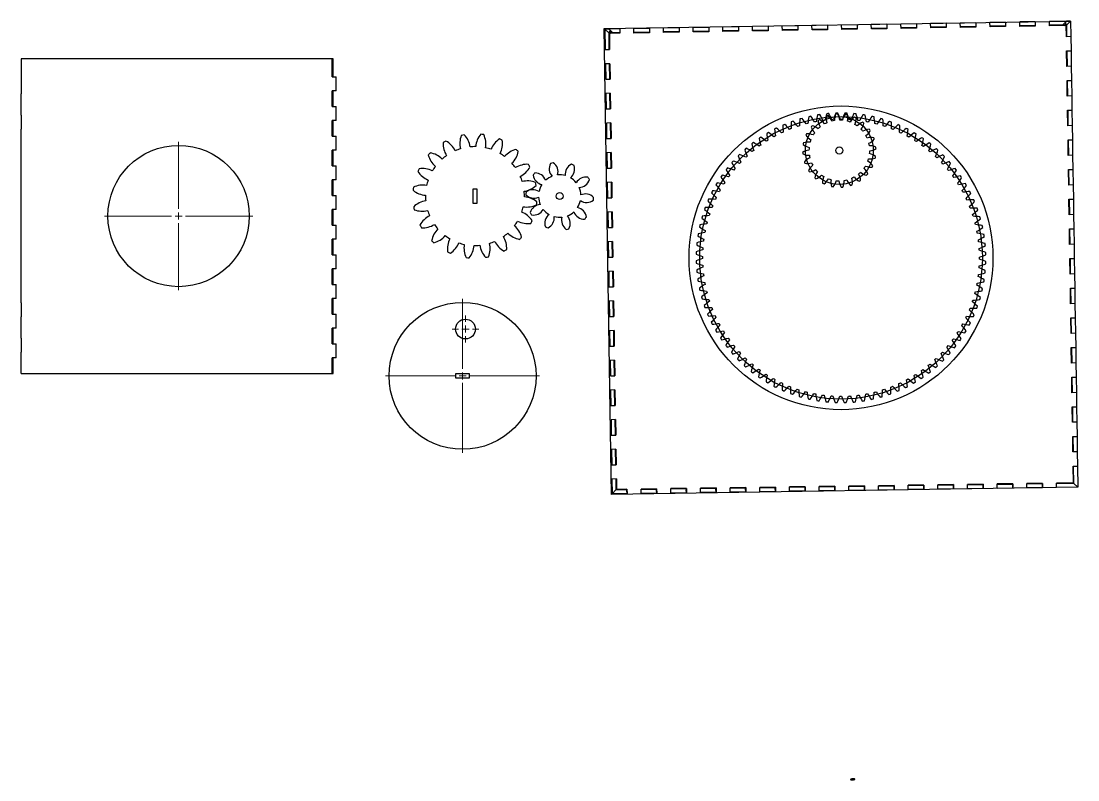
# Model space of a CAD drawing. Header units: millimetres. Extents: x 24 to 830, y -171 to 872.
# Drawn here: x 83 to 830, y -171 to 366 of the extents above; entities that cross this region are included whole.
import ezdxf

# ---------------------------------------------------------------- set-up
doc = ezdxf.new("R2010")
doc.units = ezdxf.units.MM

# ---------------------------------------------------------------- blocks, each defined once
blk = doc.blocks.new('SW_CENTERMARKSYMBOL_0')
at = {"color": 0, "linetype": 'Continuous', "lineweight": 18}
for p, q in [((0, 5), (0, 52.5)), ((-5, 0), (-52.5, 0)), ((0, 0), (-2.5, 0)), ((0, 0), (0, 2.5)), ((0, 0), (0, -2.5)), ((0, 0), (2.5, 0)), ((5, 0), (52.5, 0)), ((0, -5), (0, -52.5))]:
    blk.add_line(p, q, dxfattribs=at)
blk = doc.blocks.new('SW_CENTERMARKSYMBOL_1')
at = {"color": 0, "linetype": 'Continuous', "lineweight": 18}
for p, q in [((0, 5), (0, 54.5)), ((-5, 0), (-54.5, 0)), ((0, 0), (-2.5, 0)), ((0, 0), (0, 2.5)), ((0, 0), (0, -2.5)), ((0, 0), (2.5, 0)), ((5, 0), (54.5, 0)), ((0, -5), (0, -54.5))]:
    blk.add_line(p, q, dxfattribs=at)
blk = doc.blocks.new('SW_CENTERMARKSYMBOL_2')
at = {"color": 0, "linetype": 'Continuous', "lineweight": 18}
for p, q in [((0, 5), (0, 9.5)), ((-5, 0), (-9.5, 0)), ((0, 0), (-2.5, 0)), ((0, 0), (0, 2.5)), ((0, 0), (0, -2.5)), ((0, 0), (2.5, 0)), ((5, 0), (9.5, 0)), ((0, -5), (0, -9.5))]:
    blk.add_line(p, q, dxfattribs=at)

msp = doc.modelspace()

# ---------------------------------------------------------------- linework, layer by layer
at = {"color": 7, "linetype": 'Continuous', "lineweight": 25}
for p, q in [((495.13, 361.13), (825.09, 366.31)), ((500.3, 31.17), (495.13, 361.13)), ((498.55, 360.49), (495.63, 360.64)), ((495.63, 360.64), (495.85, 346.14)), ((495.63, 360.64), (498.29, 358)), ((506.13, 360.82), (498.52, 360.69)), ((498.52, 360.69), (498.55, 360.49)), ((501.18, 358.05), (498.52, 360.69)), ((501.21, 357.86), (498.55, 360.49)), ((498.75, 359.14), (498.95, 357.8)), ((500.29, 357.61), (498.75, 359.14)), ((498.75, 359.14), (498.77, 357.78)), ((506.13, 360.82), (506.12, 358.71)), ((506.13, 360.82), (506.18, 357.71)), ((527.12, 361.18), (516.13, 360.99)), ((516.17, 357.88), (516.13, 360.99)), ((527.12, 361.18), (527.11, 359.04)), ((527.11, 359.04), (527.13, 358.07)), ((527.12, 361.18), (527.17, 358.07)), ((548.12, 361.54), (537.12, 361.35)), ((537.17, 358.25), (537.12, 361.35)), ((548.12, 361.54), (548.11, 359.37)), ((548.11, 359.37), (548.13, 358.43)), ((548.12, 361.54), (548.17, 358.44)), ((569.12, 361.9), (558.12, 361.71)), ((558.17, 358.61), (558.12, 361.71)), ((569.12, 359.22), (558.16, 359.03)), ((569.12, 361.9), (569.11, 359.7)), ((569.11, 359.7), (569.12, 358.8)), ((569.12, 361.9), (569.17, 358.8)), ((590.12, 362.26), (579.12, 362.07)), ((579.17, 358.97), (579.12, 362.07)), ((590.11, 359.58), (579.16, 359.39)), ((590.17, 359.16), (579.17, 358.97)), ((590.12, 362.26), (590.1, 360.03)), ((590.1, 360.03), (590.12, 359.16)), ((590.12, 362.26), (590.17, 359.16)), ((611.11, 362.62), (600.12, 362.44)), ((600.16, 359.33), (600.12, 362.44)), ((611.11, 359.94), (600.16, 359.76)), ((611.16, 359.52), (600.16, 359.33)), ((611.11, 362.62), (611.1, 360.36)), ((611.1, 360.36), (611.12, 359.52)), ((611.11, 362.62), (611.16, 359.52)), ((632.11, 362.99), (621.11, 362.8)), ((621.16, 359.69), (621.11, 362.8)), ((632.11, 360.31), (621.15, 360.12)), ((632.16, 359.88), (621.16, 359.69)), ((632.11, 362.99), (632.1, 360.69)), ((632.1, 360.69), (632.11, 359.88)), ((632.11, 362.99), (632.16, 359.88)), ((653.11, 363.35), (642.11, 363.16)), ((642.16, 360.05), (642.11, 363.16)), ((653.1, 360.67), (642.15, 360.48)), ((653.16, 360.24), (642.16, 360.05)), ((653.11, 363.35), (653.1, 361.02)), ((653.1, 361.02), (653.11, 360.24)), ((653.11, 363.35), (653.16, 360.24)), ((674.11, 363.71), (663.11, 363.52)), ((663.16, 360.41), (663.11, 363.52)), ((674.1, 361.03), (663.15, 360.84)), ((674.15, 360.6), (663.16, 360.41)), ((674.11, 363.71), (674.09, 361.35)), ((674.09, 361.35), (674.11, 360.6)), ((674.11, 363.71), (674.15, 360.6)), ((695.1, 364.07), (684.1, 363.88)), ((684.15, 360.77), (684.1, 363.88)), ((695.09, 361.39), (684.15, 361.2)), ((695.15, 360.96), (684.15, 360.77)), ((695.1, 364.07), (695.09, 361.68)), ((695.09, 361.68), (695.1, 360.96)), ((695.1, 364.07), (695.15, 360.96)), ((716.1, 364.43), (705.1, 364.24)), ((705.15, 361.14), (705.1, 364.24)), ((716.09, 361.75), (705.14, 361.56)), ((716.15, 361.33), (705.15, 361.14)), ((716.1, 364.43), (716.09, 362.01)), ((716.09, 362.01), (716.1, 361.32)), ((716.1, 364.43), (716.15, 361.33)), ((737.1, 364.79), (726.1, 364.6)), ((726.15, 361.5), (726.1, 364.6)), ((737.09, 362.11), (726.14, 361.92)), ((737.15, 361.69), (726.15, 361.5)), ((737.1, 364.79), (737.08, 362.34)), ((737.08, 362.34), (737.1, 361.69)), ((737.1, 364.79), (737.15, 361.69)), ((758.09, 365.15), (747.1, 364.96)), ((747.14, 361.86), (747.1, 364.96)), ((758.08, 362.47), (747.14, 362.28)), ((758.14, 362.05), (747.14, 361.86)), ((758.09, 365.15), (758.08, 362.67)), ((758.08, 362.67), (758.09, 362.05)), ((758.09, 365.15), (758.14, 362.05)), ((779.09, 365.51), (768.09, 365.33)), ((768.14, 362.22), (768.09, 365.33)), ((779.08, 362.83), (768.14, 362.65)), ((779.14, 362.41), (768.14, 362.22)), ((779.09, 365.51), (779.08, 363)), ((779.08, 363), (779.09, 362.41)), ((779.09, 365.51), (779.14, 362.41)), ((800.09, 365.88), (789.09, 365.69)), ((789.14, 362.58), (789.09, 365.69)), ((800.08, 363.2), (789.13, 363.01)), ((800.14, 362.77), (789.14, 362.58)), ((800.09, 365.88), (800.08, 363.32)), ((800.08, 363.32), (800.08, 362.77)), ((800.09, 365.88), (800.14, 362.77)), ((822.18, 366.26), (810.09, 366.05)), ((810.14, 362.94), (810.09, 366.05)), ((819.49, 363.53), (810.13, 363.37)), ((822.02, 363.15), (810.14, 362.94)), ((819.46, 363.33), (822.16, 366.06)), ((819.46, 363.33), (819.49, 363.53)), ((820.76, 363.44), (819.46, 363.33)), ((822.18, 366.26), (819.49, 363.53)), ((820.44, 363.12), (822, 364.7)), ((821.84, 363.35), (821.63, 363.14)), ((821.82, 363.14), (822.02, 363.34)), ((821.84, 363.35), (822, 364.7)), ((821.84, 363.35), (822.02, 363.34)), ((822.02, 363.34), (822, 364.7)), ((822.39, 363.58), (822.02, 363.55)), ((822.15, 355.26), (822.02, 363.15)), ((822.16, 366.06), (822.18, 366.26)), ((822.56, 366.09), (822.16, 366.06)), ((825.09, 366.31), (822.25, 366.26)), ((822.56, 366.09), (822.25, 366.26)), ((822.25, 366.26), (824.89, 366.11)), ((822.39, 363.58), (824.89, 366.11)), ((822.52, 355.26), (822.39, 363.58)), ((824.89, 366.11), (822.56, 366.09)), ((825.09, 366.31), (824.89, 366.11)), ((825.09, 366.31), (825.26, 355.31)), ((498.29, 358), (498.47, 346.18)), ((498.77, 357.98), (498.29, 358)), ((498.77, 357.78), (498.95, 357.8)), ((498.97, 357.59), (498.77, 357.78)), ((506.18, 357.71), (498.78, 357.59)), ((498.78, 357.59), (498.96, 346.19)), ((499.16, 357.59), (498.95, 357.8)), ((501.21, 357.86), (499.98, 357.92)), ((506.13, 358.14), (501.18, 358.05)), ((501.18, 358.05), (501.21, 357.86)), ((506.12, 358.71), (506.13, 357.71)), ((527.12, 358.5), (516.17, 358.31)), ((527.17, 358.07), (516.17, 357.88)), ((548.12, 358.86), (537.17, 358.67)), ((548.17, 358.44), (537.17, 358.25)), ((569.17, 358.8), (558.17, 358.61)), ((825.26, 355.31), (822.15, 355.26)), ((825.26, 355.31), (825.42, 345.31)), ((495.85, 346.14), (498.96, 346.19)), ((822.31, 345.26), (825.42, 345.31)), ((822.48, 334.26), (822.31, 345.26)), ((822.85, 334.27), (822.68, 345.27)), ((825.42, 345.31), (825.59, 334.31)), ((499.11, 336.19), (496.01, 336.14)), ((496.01, 336.14), (496.18, 325.14)), ((498.63, 336.18), (498.8, 325.18)), ((499.11, 336.19), (499.28, 325.19)), ((825.59, 334.31), (822.48, 334.26)), ((825.59, 334.31), (825.74, 324.31)), ((496.18, 325.14), (499.28, 325.19)), ((822.63, 324.26), (825.74, 324.31)), ((822.81, 313.26), (822.63, 324.26)), ((823.18, 313.27), (823, 324.27)), ((825.74, 324.31), (825.92, 313.31)), ((499.44, 315.19), (496.34, 315.14)), ((496.34, 315.14), (496.51, 304.14)), ((498.96, 315.18), (499.13, 304.18)), ((499.44, 315.19), (499.61, 304.19)), ((825.92, 313.31), (822.81, 313.26)), ((825.92, 313.31), (826.07, 303.31)), ((496.51, 304.14), (499.61, 304.19)), ((822.96, 303.26), (826.07, 303.31)), ((823.14, 292.27), (822.96, 303.26)), ((823.51, 292.27), (823.33, 303.27)), ((826.07, 303.31), (826.25, 292.31)), ((499.77, 294.19), (496.67, 294.14)), ((496.67, 294.14), (496.84, 283.15)), ((499.29, 294.19), (499.46, 283.19)), ((499.77, 294.19), (499.94, 283.19)), ((826.25, 292.31), (823.14, 292.27)), ((826.25, 292.31), (826.4, 282.32)), ((496.84, 283.15), (499.94, 283.19)), ((823.29, 282.27), (826.4, 282.32)), ((823.47, 271.27), (823.29, 282.27)), ((823.84, 271.27), (823.66, 282.27)), ((826.4, 282.32), (826.58, 271.32)), ((500.1, 273.2), (497, 273.15)), ((497, 273.15), (497.17, 262.15)), ((499.62, 273.19), (499.79, 262.19)), ((500.1, 273.2), (500.27, 262.2)), ((826.58, 271.32), (823.47, 271.27)), ((826.58, 271.32), (826.73, 261.32)), ((497.17, 262.15), (500.27, 262.2)), ((823.62, 261.27), (826.73, 261.32)), ((823.8, 250.27), (823.62, 261.27)), ((824.17, 250.28), (823.99, 261.28)), ((826.73, 261.32), (826.91, 250.32)), ((402.16, 247.46), (402.16, 237.46)), ((405.16, 247.46), (402.16, 247.46)), ((405.16, 237.46), (405.16, 247.46)), ((500.43, 252.2), (497.33, 252.15)), ((497.33, 252.15), (497.5, 241.15)), ((499.95, 252.19), (500.12, 241.19)), ((500.43, 252.2), (500.6, 241.2)), ((826.91, 250.32), (823.8, 250.27)), ((826.91, 250.32), (827.06, 240.32)), ((497.5, 241.15), (500.6, 241.2)), ((823.95, 240.27), (827.06, 240.32)), ((824.13, 229.27), (823.95, 240.27)), ((824.5, 229.28), (824.32, 240.28)), ((827.06, 240.32), (827.24, 229.32)), ((402.16, 237.46), (405.16, 237.46)), ((500.76, 231.2), (497.66, 231.15)), ((497.66, 231.15), (497.83, 220.15)), ((500.28, 231.19), (500.45, 220.19)), ((500.76, 231.2), (500.93, 220.2)), ((827.24, 229.32), (824.13, 229.27)), ((827.24, 229.32), (827.39, 219.32)), ((497.83, 220.15), (500.93, 220.2)), ((824.28, 219.28), (827.39, 219.32)), ((824.45, 208.28), (824.28, 219.28)), ((824.83, 208.28), (824.65, 219.28)), ((827.39, 219.32), (827.56, 208.33)), ((501.09, 210.2), (497.99, 210.15)), ((497.99, 210.15), (498.16, 199.16)), ((500.61, 210.2), (500.78, 199.2)), ((501.09, 210.2), (501.26, 199.2)), ((827.56, 208.33), (824.45, 208.28)), ((827.56, 208.33), (827.72, 198.33)), ((498.16, 199.16), (501.26, 199.2)), ((824.61, 198.28), (827.72, 198.33)), ((824.78, 187.28), (824.61, 198.28)), ((825.15, 187.28), (824.98, 198.28)), ((827.72, 198.33), (827.89, 187.33)), ((501.42, 189.21), (498.32, 189.16)), ((498.32, 189.16), (498.49, 178.16)), ((500.94, 189.2), (501.11, 178.2)), ((501.42, 189.21), (501.59, 178.21)), ((827.89, 187.33), (824.78, 187.28)), ((827.89, 187.33), (828.05, 177.33)), ((498.49, 178.16), (501.59, 178.21)), ((824.94, 177.28), (828.05, 177.33)), ((825.11, 166.28), (824.94, 177.28)), ((825.48, 166.29), (825.31, 177.29)), ((828.05, 177.33), (828.22, 166.33)), ((501.75, 168.21), (498.65, 168.16)), ((498.65, 168.16), (498.82, 157.16)), ((501.27, 168.2), (501.44, 157.2)), ((501.75, 168.21), (501.92, 157.21)), ((828.22, 166.33), (825.11, 166.28)), ((828.22, 166.33), (828.38, 156.33)), ((498.82, 157.16), (501.92, 157.21)), ((825.27, 156.28), (828.38, 156.33)), ((825.44, 145.28), (825.27, 156.28)), ((825.81, 145.29), (825.64, 156.29)), ((828.38, 156.33), (828.55, 145.33)), ((502.08, 147.21), (498.98, 147.16)), ((498.98, 147.16), (499.15, 136.16)), ((501.6, 147.2), (501.77, 136.2)), ((502.08, 147.21), (502.25, 136.21)), ((828.55, 145.33), (825.44, 145.28)), ((828.55, 145.33), (828.71, 135.33)), ((499.15, 136.16), (502.25, 136.21)), ((825.6, 135.29), (828.71, 135.33)), ((825.77, 124.29), (825.6, 135.29)), ((826.14, 124.29), (825.97, 135.29)), ((828.71, 135.33), (828.88, 124.34)), ((502.41, 126.21), (499.31, 126.16)), ((499.31, 126.16), (499.48, 115.17)), ((501.93, 126.21), (502.1, 115.21)), ((502.41, 126.21), (502.58, 115.21)), ((828.88, 124.34), (825.77, 124.29)), ((828.88, 124.34), (829.04, 114.34)), ((399.9, 116.68), (389.9, 116.68)), ((389.9, 116.68), (389.9, 113.68)), ((389.9, 113.68), (399.9, 113.68)), ((399.9, 113.68), (399.9, 116.68)), ((499.48, 115.17), (502.58, 115.21)), ((825.93, 114.29), (829.04, 114.34)), ((826.1, 103.29), (825.93, 114.29)), ((826.47, 103.3), (826.3, 114.29)), ((829.04, 114.34), (829.21, 103.34)), ((502.74, 105.22), (499.64, 105.17)), ((499.64, 105.17), (499.81, 94.17)), ((502.25, 105.21), (502.43, 94.21)), ((502.74, 105.22), (502.91, 94.22)), ((829.21, 103.34), (826.1, 103.29)), ((829.21, 103.34), (829.37, 93.34)), ((499.81, 94.17), (502.91, 94.22)), ((826.26, 93.29), (829.37, 93.34)), ((826.43, 82.29), (826.26, 93.29)), ((826.8, 82.3), (826.63, 93.3)), ((829.37, 93.34), (829.54, 82.34)), ((503.07, 84.22), (499.97, 84.17)), ((499.97, 84.17), (500.14, 73.17)), ((502.58, 84.21), (502.76, 73.21)), ((503.07, 84.22), (503.24, 73.22)), ((829.54, 82.34), (826.43, 82.29)), ((829.54, 82.34), (829.7, 72.34)), ((500.14, 73.17), (503.24, 73.22)), ((826.59, 72.29), (829.7, 72.34)), ((826.76, 61.29), (826.59, 72.29)), ((827.13, 61.3), (826.96, 72.3)), ((829.7, 72.34), (829.87, 61.34)), ((503.4, 63.22), (500.3, 63.17)), ((500.3, 63.17), (500.47, 52.17)), ((502.91, 63.21), (503.09, 52.21)), ((503.4, 63.22), (503.57, 52.22)), ((829.87, 61.34), (826.76, 61.29)), ((829.87, 61.34), (830.03, 51.34)), ((500.47, 52.17), (503.57, 52.22)), ((826.92, 51.3), (830.03, 51.34)), ((827.1, 39.41), (826.92, 51.3)), ((827.48, 38.99), (827.29, 51.3)), ((830.03, 51.34), (830.26, 36.35)), ((503.73, 42.22), (500.62, 42.17)), ((500.62, 42.17), (500.79, 31.67)), ((503.24, 42.22), (503.37, 34.39)), ((503.73, 42.22), (503.84, 34.82)), ((700.23, 37.61), (689.23, 37.45)), ((689.28, 34.35), (689.23, 37.45)), ((700.18, 37.61), (700.19, 36.89)), ((700.23, 37.61), (700.27, 34.5)), ((721.22, 37.91), (710.22, 37.75)), ((710.27, 34.64), (710.22, 37.75)), ((721.18, 37.48), (710.23, 37.32)), ((721.17, 37.91), (721.18, 37.22)), ((721.22, 37.91), (721.27, 34.8)), ((742.22, 38.2), (731.22, 38.05)), ((731.27, 34.94), (731.22, 38.05)), ((742.18, 37.78), (731.23, 37.62)), ((742.17, 38.2), (742.18, 37.55)), ((742.27, 35.1), (742.18, 37.55)), ((742.22, 38.2), (742.27, 35.1)), ((763.22, 38.5), (752.22, 38.35)), ((752.27, 35.24), (752.22, 38.35)), ((763.18, 38.07), (752.23, 37.92)), ((763.17, 38.5), (763.18, 37.88)), ((763.27, 35.4), (763.18, 37.88)), ((763.22, 38.5), (763.27, 35.4)), ((784.22, 38.8), (773.22, 38.64)), ((773.27, 35.54), (773.22, 38.64)), ((784.17, 38.37), (773.23, 38.22)), ((784.17, 38.8), (784.17, 38.21)), ((784.27, 35.69), (784.17, 38.21)), ((784.22, 38.8), (784.27, 35.69)), ((805.22, 39.1), (794.22, 38.94)), ((794.27, 35.84), (794.22, 38.94)), ((805.17, 38.67), (794.22, 38.52)), ((805.16, 39.1), (805.17, 38.54)), ((805.27, 35.99), (805.17, 38.54)), ((805.22, 39.1), (805.27, 35.99)), ((827.1, 39.41), (815.22, 39.24)), ((815.26, 36.13), (815.22, 39.24)), ((827.48, 38.99), (815.22, 38.81)), ((830.26, 36.35), (827.48, 38.99)), ((830.26, 36.35), (500.3, 31.17)), ((503.37, 34.39), (500.79, 31.67)), ((511.29, 31.82), (500.79, 31.67)), ((511.2, 34.5), (503.37, 34.39)), ((511.24, 34.93), (503.84, 34.82)), ((511.2, 34.93), (511.21, 33.93)), ((511.29, 31.82), (511.21, 33.93)), ((511.24, 34.93), (511.29, 31.82)), ((532.24, 35.23), (521.24, 35.07)), ((521.29, 31.97), (521.24, 35.07)), ((532.2, 34.8), (521.25, 34.64)), ((532.29, 32.12), (521.29, 31.97)), ((532.2, 35.23), (532.21, 34.26)), ((532.29, 32.12), (532.21, 34.26)), ((532.24, 35.23), (532.29, 32.12)), ((553.24, 35.52), (542.24, 35.37)), ((542.29, 32.26), (542.24, 35.37)), ((553.2, 35.1), (542.25, 34.94)), ((553.29, 32.42), (542.29, 32.26)), ((553.19, 35.52), (553.21, 34.59)), ((553.29, 32.42), (553.21, 34.59)), ((553.24, 35.52), (553.29, 32.42)), ((574.24, 35.82), (563.24, 35.67)), ((563.29, 32.56), (563.24, 35.67)), ((574.2, 35.4), (563.24, 35.24)), ((574.28, 32.72), (563.29, 32.56)), ((574.19, 35.82), (574.2, 34.92)), ((574.28, 32.72), (574.2, 34.92)), ((574.24, 35.82), (574.28, 32.72)), ((595.23, 36.12), (584.24, 35.96)), ((584.28, 32.86), (584.24, 35.96)), ((595.19, 35.69), (584.24, 35.54)), ((595.28, 33.01), (584.28, 32.86)), ((595.19, 36.12), (595.2, 35.25)), ((595.28, 33.01), (595.2, 35.25)), ((595.23, 36.12), (595.28, 33.01)), ((616.23, 36.42), (605.23, 36.26)), ((605.28, 33.16), (605.23, 36.26)), ((616.19, 35.99), (605.24, 35.84)), ((616.28, 33.31), (605.28, 33.16)), ((616.19, 36.42), (616.2, 35.58)), ((616.28, 33.31), (616.2, 35.58)), ((616.23, 36.42), (616.28, 33.31)), ((637.23, 36.72), (626.23, 36.56)), ((626.28, 33.45), (626.23, 36.56)), ((637.19, 36.29), (626.24, 36.13)), ((637.28, 33.61), (626.28, 33.45)), ((637.18, 36.71), (637.2, 35.91)), ((637.28, 33.61), (637.2, 35.91)), ((637.23, 36.72), (637.28, 33.61)), ((658.23, 37.01), (647.23, 36.86)), ((647.28, 33.75), (647.23, 36.86)), ((658.19, 36.59), (647.24, 36.43)), ((658.28, 33.91), (647.28, 33.75)), ((658.18, 37.01), (658.19, 36.23)), ((658.28, 33.91), (658.19, 36.23)), ((658.23, 37.01), (658.28, 33.91)), ((679.23, 37.31), (668.23, 37.15)), ((668.28, 34.05), (668.23, 37.15)), ((679.18, 36.88), (668.24, 36.73)), ((679.28, 34.21), (668.28, 34.05)), ((679.18, 37.31), (679.19, 36.56)), ((679.28, 34.21), (679.19, 36.56)), ((679.23, 37.31), (679.28, 34.21)), ((700.18, 37.18), (689.23, 37.03)), ((700.27, 34.5), (689.28, 34.35)), ((700.27, 34.5), (700.19, 36.89)), ((721.27, 34.8), (710.27, 34.64)), ((721.27, 34.8), (721.18, 37.22)), ((742.27, 35.1), (731.27, 34.94)), ((763.27, 35.4), (752.27, 35.24)), ((784.27, 35.69), (773.27, 35.54)), ((805.27, 35.99), (794.27, 35.84)), ((830.26, 36.35), (815.26, 36.13))]:
    msp.add_line(p, q, dxfattribs=at)
at = {"color": 1, "linetype": 'Continuous', "lineweight": 25}
for p, q in [((302.61, 339.72), (82.56, 339.72)), ((82.56, 339.72), (82.56, 324.72)), ((302.61, 326.9), (302.61, 339.72)), ((303.44, 339.72), (302.61, 339.72)), ((303.44, 326.9), (303.44, 339.72)), ((82.56, 324.72), (82.56, 314.72)), ((302.61, 326.9), (305.38, 326.9)), ((305.38, 316.9), (305.38, 326.9)), ((82.56, 299.72), (82.56, 314.72)), ((305.38, 316.9), (302.61, 316.9)), ((302.61, 305.9), (302.61, 316.9)), ((303.44, 305.9), (303.44, 316.9)), ((82.56, 299.72), (82.56, 289.72)), ((302.61, 305.9), (305.38, 305.9)), ((305.38, 295.9), (305.38, 305.9)), ((305.38, 295.9), (302.61, 295.9)), ((302.61, 284.9), (302.61, 295.9)), ((303.44, 284.9), (303.44, 295.9)), ((82.56, 166.9), (82.56, 289.72)), ((302.61, 284.9), (305.38, 284.9)), ((305.38, 274.9), (305.38, 284.9)), ((305.38, 274.9), (302.61, 274.9)), ((302.61, 263.9), (302.61, 274.9)), ((303.44, 263.9), (303.44, 274.9)), ((302.61, 263.9), (305.38, 263.9)), ((305.38, 253.9), (305.38, 263.9)), ((305.38, 253.9), (302.61, 253.9)), ((302.61, 242.9), (302.61, 253.9)), ((303.44, 242.9), (303.44, 253.9)), ((302.61, 242.9), (305.38, 242.9)), ((305.38, 232.9), (305.38, 242.9)), ((305.38, 232.9), (302.61, 232.9)), ((302.61, 221.9), (302.61, 232.9)), ((303.44, 221.9), (303.44, 232.9)), ((302.61, 221.9), (305.38, 221.9)), ((305.38, 211.9), (305.38, 221.9)), ((305.38, 211.9), (302.61, 211.9)), ((302.61, 200.9), (302.61, 211.9)), ((303.44, 200.9), (303.44, 211.9)), ((302.61, 200.9), (305.38, 200.9)), ((305.38, 190.9), (305.38, 200.9)), ((305.38, 190.9), (302.61, 190.9)), ((302.61, 179.9), (302.61, 190.9)), ((303.44, 179.9), (303.44, 190.9)), ((302.61, 179.9), (305.38, 179.9)), ((305.38, 169.9), (305.38, 179.9)), ((82.56, 166.9), (82.56, 156.9)), ((305.38, 169.9), (302.61, 169.9)), ((302.61, 158.9), (302.61, 169.9)), ((303.44, 158.9), (303.44, 169.9)), ((302.61, 158.9), (305.38, 158.9)), ((305.38, 148.9), (305.38, 158.9)), ((82.56, 141.9), (82.56, 156.9)), ((305.38, 148.9), (302.61, 148.9)), ((302.61, 137.9), (302.61, 148.9)), ((303.44, 137.9), (303.44, 148.9)), ((82.56, 141.9), (82.56, 131.9)), ((302.61, 137.9), (305.38, 137.9)), ((305.38, 127.9), (305.38, 137.9)), ((82.56, 116.9), (82.56, 131.9)), ((305.38, 127.9), (302.61, 127.9)), ((302.61, 116.9), (302.61, 127.9)), ((303.44, 116.9), (303.44, 127.9)), ((82.56, 116.9), (302.61, 116.9)), ((302.61, 116.9), (303.44, 116.9))]:
    msp.add_line(p, q, dxfattribs=at)
at = {"color": 7, "linetype": 'Continuous', "flags": 128}
msp.add_lwpolyline([(672.44, -170.29), (672.31, -170.15), (671.96, -170.06), (671.47, -170.01), (670.89, -170.03), (670.32, -170.1), (669.85, -170.22), (669.54, -170.37), (669.45, -170.53), (669.58, -170.67), (669.93, -170.77), (670.42, -170.81), (671, -170.8), (671.57, -170.72), (672.04, -170.6), (672.35, -170.45), (672.44, -170.29)], dxfattribs=at)
at = {"color": 7, "linetype": 'Continuous', "lineweight": 25}
for centre, radius in [((662.69, 198.74), 107.5), ((662.69, 198.74), 100), ((661.5, 274.73), 2.5), ((463.66, 242.46), 2.5), ((394.9, 115.18), 52), ((396.96, 148.32), 7)]:
    msp.add_circle(centre, radius, dxfattribs=at)
at = {"color": 7, "linetype": 'Continuous'}
for centre, radius in [((662.69, 198.74), 100), ((661.5, 274.73), 24)]:
    msp.add_circle(centre, radius, dxfattribs=at)
at = {"color": 1, "linetype": 'Continuous', "lineweight": 25}
msp.add_circle((193.97, 228.31), 50, dxfattribs=at)
at = {"color": 7, "linetype": 'Continuous', "lineweight": 25}
for centre, radius, start, end in [((694.7, 287.92), 50, 166.13946, 171.66149), ((662.69, 198.74), 102.5, 98.42953, 99.28451), ((605.07, 273.95), 50, 26.05256, 31.57458), ((700.24, 285.73), 50, 162.53946, 168.06149), ((661.86, 297.28), 9.6, 169.09682, 197.76494), ((661.5, 274.73), 26, 107.91339, 110.42306), ((662.69, 198.74), 102.5, 94.82953, 95.68451), ((647.24, 292.2), 9.6, 20.57151, 49.23962), ((609.91, 277.42), 50, 22.45256, 27.97458), ((705.63, 283.2), 50, 158.93946, 164.46149), ((667.68, 296.42), 9.6, 154.09682, 182.76494), ((662.69, 198.74), 102.5, 91.22953, 92.08451), ((661.5, 274.73), 26, 92.91339, 95.42306), ((652.24, 295.29), 9.6, 5.57151, 34.23962), ((614.95, 280.58), 50, 18.85256, 24.37458), ((710.85, 280.34), 50, 155.33946, 160.86149), ((673.08, 294.08), 9.6, 139.09682, 167.76494), ((662.69, 198.74), 102.5, 87.62953, 88.48451), ((661.5, 274.73), 26, 77.91339, 80.42306), ((620.19, 283.42), 50, 15.25256, 20.77458), ((657.88, 296.99), 9.6, 350.57151, 19.23962), ((715.87, 277.16), 50, 151.73946, 157.26149), ((662.69, 198.74), 102.5, 84.02953, 84.88451), ((625.59, 285.92), 50, 11.65256, 17.17458), ((720.69, 273.66), 50, 148.13946, 153.66149), ((662.69, 198.74), 102.5, 80.42953, 81.28451), ((631.13, 288.08), 50, 8.05256, 13.57458), ((662.69, 198.74), 102.5, 112.82953, 113.68451), ((671.52, 293.08), 50, 180.53946, 186.06149), ((588.18, 257.26), 50, 40.45256, 45.97458), ((677.42, 292.34), 50, 176.93946, 182.46149), ((662.69, 198.74), 102.5, 109.22953, 110.08451), ((592, 261.82), 50, 36.85256, 42.37458), ((662.69, 198.74), 98, 107.46549, 108.24855), ((683.27, 291.23), 50, 173.33946, 178.86149), ((662.69, 198.74), 102.5, 105.62953, 106.48451), ((596.1, 266.14), 50, 33.25256, 38.77458), ((662.69, 198.74), 98, 103.86549, 104.64855), ((689.04, 289.75), 50, 169.73946, 175.26149), ((662.69, 198.74), 102.5, 102.02953, 102.88451), ((600.46, 270.18), 50, 29.65256, 35.17458), ((661.5, 274.73), 26, 137.91339, 140.42306), ((640.41, 282.72), 9.6, 50.57151, 79.23962), ((662.69, 198.74), 98, 100.26549, 101.04855), ((661.5, 274.73), 26, 122.91339, 125.42306), ((656.01, 296.6), 9.6, 184.09682, 212.76494), ((643.2, 287.91), 9.6, 35.57151, 64.23962), ((662.69, 198.74), 98, 96.66549, 97.44855), ((661.5, 274.73), 21.5, 114.12778, 119.20866), ((662.69, 198.74), 98, 93.06549, 93.84855), ((661.5, 274.73), 21.5, 99.12778, 104.20866), ((661.5, 274.73), 21.5, 84.12778, 89.20866), ((662.69, 198.74), 98, 89.46549, 90.24855), ((661.5, 274.73), 21.5, 69.12778, 74.20866), ((662.69, 198.74), 98, 85.86549, 86.64855), ((677.7, 290.42), 9.6, 124.09682, 152.76494), ((661.5, 274.73), 26, 62.91339, 65.42306), ((663.77, 297.17), 9.6, 335.57151, 4.23962), ((661.5, 274.73), 21.5, 54.12778, 59.20866), ((681.21, 285.7), 9.6, 109.09682, 137.76494), ((662.69, 198.74), 98, 82.26549, 83.04855), ((669.5, 295.82), 9.6, 320.57151, 349.23962), ((661.5, 274.73), 26, 47.91339, 50.42306), ((662.69, 198.74), 98, 78.66549, 79.44855), ((725.28, 269.87), 50, 144.53946, 150.06149), ((662.69, 198.74), 102.5, 76.82953, 77.68451), ((636.81, 289.88), 50, 4.45256, 9.97458), ((662.69, 198.74), 98, 75.06549, 75.84855), ((729.63, 265.8), 50, 140.93946, 146.46149), ((662.69, 198.74), 102.5, 73.22953, 74.08451), ((642.58, 291.33), 50, 0.85256, 6.37458), ((662.69, 198.74), 98, 71.46549, 72.24855), ((733.71, 261.47), 50, 137.33946, 142.86149), ((662.69, 198.74), 102.5, 69.62953, 70.48451), ((648.43, 292.41), 50, 357.25256, 2.77458), ((737.5, 256.88), 50, 133.73946, 139.26149), ((662.69, 198.74), 102.5, 66.02953, 66.88451), ((654.34, 293.12), 50, 353.65256, 359.17458), ((408.94, 279.68), 16, 159.09871, 193.58969), ((403.66, 242.46), 44, 99.87905, 102.69818), ((384.51, 274.8), 16, 8.98754, 43.47852), ((420.18, 276.22), 16, 141.09871, 175.58969), ((403.66, 242.46), 44, 81.87905, 84.69818), ((395.44, 279.14), 16, 350.98754, 25.47852), ((662.69, 198.74), 102.5, 120.02953, 120.88451), ((659.62, 293.44), 50, 187.73946, 193.26149), ((581.43, 247.46), 50, 47.65256, 53.17458), ((662.69, 198.74), 98, 118.26549, 119.04855), ((662.69, 198.74), 102.5, 116.42953, 117.28451), ((665.58, 293.44), 50, 184.13946, 189.66149), ((584.65, 252.46), 50, 44.05256, 49.57458), ((662.69, 198.74), 98, 114.66549, 115.44855), ((662.69, 198.74), 98, 111.06549, 111.84855), ((661.5, 274.73), 26, 152.91339, 155.42306), ((645.81, 290.92), 9.6, 214.09682, 242.76494), ((639.06, 276.99), 9.6, 65.57151, 94.23962), ((650.53, 294.43), 9.6, 199.09682, 227.76494), ((661.5, 274.73), 21.5, 144.12778, 149.20866), ((661.5, 274.73), 21.5, 129.12778, 134.20866), ((661.5, 274.73), 21.5, 39.12778, 44.20866), ((683.38, 280.22), 9.6, 94.09682, 122.76494), ((674.68, 293.03), 9.6, 305.57151, 334.23962), ((661.5, 274.73), 21.5, 24.12778, 29.20866), ((661.5, 274.73), 26, 32.91339, 35.42306), ((662.69, 198.74), 98, 67.86549, 68.64855), ((662.69, 198.74), 98, 64.26549, 65.04855), ((741.01, 252.07), 50, 130.13946, 135.66149), ((662.69, 198.74), 102.5, 62.42953, 63.28451), ((660.29, 293.46), 50, 350.05256, 355.57458), ((662.69, 198.74), 98, 60.66549, 61.44855), ((744.2, 247.05), 50, 126.53946, 132.06149), ((662.69, 198.74), 102.5, 58.82953, 59.68451), ((666.24, 293.42), 50, 346.45256, 351.97458), ((397.18, 279.48), 16, 177.09871, 211.58969), ((403.66, 242.46), 44, 117.87905, 120.69818), ((375.45, 267.3), 16, 26.98754, 61.47852), ((403.66, 242.46), 35, 89.07544, 95.50179), ((429.81, 269.47), 16, 123.09871, 157.58969), ((403.66, 242.46), 44, 63.87905, 66.69818), ((407.17, 279.88), 16, 332.98754, 7.47852), ((662.69, 198.74), 102.5, 127.22953, 128.08451), ((647.78, 292.31), 50, 194.93946, 200.46149), ((575.96, 236.89), 50, 54.85256, 60.37458), ((662.69, 198.74), 102.5, 123.62953, 124.48451), ((653.68, 293.06), 50, 191.33946, 196.86149), ((662.69, 198.74), 98, 125.46549, 126.24855), ((578.53, 242.26), 50, 51.25256, 56.77458), ((662.69, 198.74), 98, 121.86549, 122.64855), ((661.5, 274.73), 26, 167.91339, 170.42306), ((642.15, 286.31), 9.6, 229.09682, 257.76494), ((639.24, 271.11), 9.6, 80.57151, 109.23962), ((661.5, 274.73), 21.5, 174.12778, 179.20866), ((661.5, 274.73), 21.5, 159.12778, 164.20866), ((684.05, 274.37), 9.6, 79.09682, 107.76494), ((678.97, 288.99), 9.6, 290.57151, 319.23962), ((661.5, 274.73), 21.5, 9.12778, 14.20866), ((683.19, 268.55), 9.6, 64.09682, 92.76494), ((661.5, 274.73), 26, 17.91339, 20.42306), ((661.5, 274.73), 26, 2.91339, 5.42306), ((662.69, 198.74), 98, 57.06549, 57.84855), ((747.08, 241.84), 50, 122.93946, 128.46149), ((662.69, 198.74), 102.5, 55.22953, 56.08451), ((672.18, 293.01), 50, 342.85256, 348.37458), ((662.69, 198.74), 98, 53.46549, 54.24855), ((749.61, 236.45), 50, 119.33946, 124.86149), ((678.08, 292.23), 50, 339.25256, 344.77458), ((662.69, 198.74), 102.5, 51.62953, 52.48451), ((403.66, 242.46), 44, 135.87905, 138.69818), ((386.06, 275.67), 16, 195.09871, 229.58969), ((369.16, 257.36), 16, 44.98754, 79.47852), ((403.66, 242.46), 35, 125.07544, 131.50179), ((403.66, 242.46), 35, 107.07544, 113.50179), ((403.66, 242.46), 35, 71.07544, 77.50179), ((403.66, 242.46), 35, 53.07544, 59.50179), ((436.87, 260.07), 16, 105.09871, 139.58969), ((418.56, 276.97), 16, 314.98754, 349.47852), ((403.66, 242.46), 44, 45.87905, 48.69818), ((662.69, 198.74), 102.5, 134.42953, 135.28451), ((636.17, 289.7), 50, 202.13946, 207.66149), ((571.87, 225.72), 50, 62.05256, 67.57458), ((662.69, 198.74), 102.5, 130.82953, 131.68451), ((641.93, 291.18), 50, 198.53946, 204.06149), ((662.69, 198.74), 98, 132.66549, 133.44855), ((573.74, 231.37), 50, 58.45256, 63.97458), ((662.69, 198.74), 98, 129.06549, 129.84855), ((640.94, 265.47), 9.6, 95.57151, 124.23962), ((661.5, 274.73), 26, 182.91339, 185.42306), ((639.81, 280.91), 9.6, 244.09682, 272.76494), ((644.03, 260.46), 9.6, 110.57151, 139.23962), ((661.5, 274.73), 21.5, 189.12778, 194.20866), ((683.76, 278.35), 9.6, 260.57151, 289.23962), ((661.5, 274.73), 21.5, 354.12778, 359.20866), ((680.85, 263.15), 9.6, 49.09682, 77.76494), ((682.07, 283.99), 9.6, 275.57151, 304.23962), ((661.5, 274.73), 26, 347.91339, 350.42306), ((662.69, 198.74), 98, 49.86549, 50.64855), ((751.81, 230.92), 50, 115.73946, 121.26149), ((683.92, 291.08), 50, 335.65256, 341.17458), ((662.69, 198.74), 98, 46.26549, 47.04855), ((662.69, 198.74), 102.5, 48.02953, 48.88451), ((753.66, 225.26), 50, 112.13946, 117.66149), ((689.67, 289.57), 50, 332.05256, 337.57458), ((662.69, 198.74), 102.5, 44.42953, 45.28451), ((403.66, 242.46), 44, 153.87905, 156.69818), ((366.24, 245.97), 16, 62.98754, 97.47852), ((403.66, 242.46), 35, 143.07544, 149.50179), ((403.66, 242.46), 35, 35.07544, 41.50179), ((440.69, 248.94), 16, 87.09871, 121.58969), ((428.5, 270.67), 16, 296.98754, 331.47852), ((403.66, 242.46), 44, 27.87905, 30.69818), ((464.22, 261.82), 8, 152.10542, 222.044), ((463.66, 242.46), 24, 101.02127, 105.75946), ((454.45, 259.49), 8, 344.73673, 54.67531), ((475.49, 257.79), 8, 116.10542, 186.044), ((466.22, 261.65), 8, 308.73673, 18.67531), ((463.66, 242.46), 24, 65.02127, 69.75946), ((662.69, 198.74), 102.5, 141.62953, 142.48451), ((569.2, 214.12), 50, 69.25256, 74.77458), ((662.69, 198.74), 102.5, 138.02953, 138.88451), ((630.51, 287.85), 50, 205.73946, 211.26149), ((570.35, 219.96), 50, 65.65256, 71.17458), ((662.69, 198.74), 98, 139.86549, 140.64855), ((662.69, 198.74), 98, 136.26549, 137.04855), ((661.5, 274.73), 26, 197.91339, 200.42306), ((638.95, 275.08), 9.6, 259.09682, 287.76494), ((648.32, 256.43), 9.6, 125.57151, 154.23962), ((661.5, 274.73), 21.5, 204.12778, 209.20866), ((661.5, 274.73), 21.5, 324.12778, 329.20866), ((672.47, 255.02), 9.6, 19.09682, 47.76494), ((683.94, 272.46), 9.6, 245.57151, 274.23962), ((661.5, 274.73), 21.5, 339.12778, 344.20866), ((677.2, 258.53), 9.6, 34.09682, 62.76494), ((661.5, 274.73), 26, 332.91339, 335.42306), ((662.69, 198.74), 98, 42.66549, 43.44855), ((755.14, 219.5), 50, 108.53946, 114.06149), ((695.32, 287.69), 50, 328.45256, 333.97458), ((756.26, 213.65), 50, 104.93946, 110.46149), ((662.69, 198.74), 102.5, 40.82953, 41.68451), ((662.69, 198.74), 102.5, 37.22953, 38.08451), ((376.66, 268.6), 16, 213.09871, 247.58969), ((403.66, 242.46), 35, 17.07544, 23.50179), ((463.66, 242.46), 24, 137.02127, 141.75946), ((452.73, 258.44), 8, 188.10542, 258.044), ((446.2, 250.82), 8, 20.73673, 90.67531), ((463.66, 242.46), 15, 111.05644, 131.72429), ((463.66, 242.46), 15, 75.05644, 95.72429), ((463.66, 242.46), 15, 39.05644, 59.72429), ((482.24, 247.92), 8, 80.10542, 150.044), ((463.66, 242.46), 24, 29.02127, 33.75946), ((662.69, 198.74), 102.5, 145.22953, 146.08451), ((619.6, 283.12), 50, 212.93946, 218.46149), ((568.42, 208.22), 50, 72.85256, 78.37458), ((624.98, 285.66), 50, 209.33946, 214.86149), ((662.69, 198.74), 98, 143.46549, 144.24855), ((661.5, 274.73), 26, 212.91339, 215.42306), ((639.63, 269.23), 9.6, 274.09682, 302.76494), ((653.51, 253.64), 9.6, 140.57151, 169.23962), ((661.5, 274.73), 26, 227.91339, 230.42306), ((661.5, 274.73), 21.5, 219.12778, 224.20866), ((641.8, 263.76), 9.6, 289.09682, 317.76494), ((661.5, 274.73), 21.5, 234.12778, 239.20866), ((659.24, 252.29), 9.6, 155.57151, 184.23962), ((645.31, 259.03), 9.6, 304.09682, 332.76494), ((661.5, 274.73), 21.5, 249.12778, 254.20866), ((661.5, 274.73), 21.5, 294.12778, 299.20866), ((661.15, 252.18), 9.6, 349.09682, 17.76494), ((679.8, 261.55), 9.6, 215.57151, 244.23962), ((661.5, 274.73), 21.5, 309.12778, 314.20866), ((667, 252.85), 9.6, 4.09682, 32.76494), ((682.59, 266.73), 9.6, 230.57151, 259.23962), ((661.5, 274.73), 26, 317.91339, 320.42306), ((662.69, 198.74), 98, 39.06549, 39.84855), ((700.84, 285.47), 50, 324.85256, 330.37458), ((662.69, 198.74), 98, 35.46549, 36.24855), ((757.02, 207.75), 50, 101.33946, 106.86149), ((706.21, 282.9), 50, 321.25256, 326.77458), ((662.69, 198.74), 102.5, 33.62953, 34.48451), ((403.66, 242.46), 44, 171.87905, 174.69818), ((366.99, 234.23), 16, 80.98754, 115.47852), ((403.66, 242.46), 35, 161.07544, 167.50179), ((440.88, 237.18), 16, 69.09871, 103.58969), ((436, 261.62), 16, 278.98754, 313.47852), ((444.62, 238.96), 8, 56.73673, 126.67531), ((403.66, 242.46), 44, 9.87905, 12.69818), ((463.66, 242.46), 15, 147.05644, 167.72429), ((477.01, 256.49), 8, 272.73673, 342.67531), ((463.66, 242.46), 15, 3.05644, 23.72429), ((662.69, 198.74), 102.5, 148.82953, 149.68451), ((614.38, 280.24), 50, 216.53946, 222.06149), ((568.01, 202.28), 50, 76.45256, 81.97458), ((662.69, 198.74), 98, 150.66549, 151.44855), ((662.69, 198.74), 98, 147.06549, 147.84855), ((661.5, 274.73), 26, 242.91339, 245.42306), ((665.12, 252.47), 9.6, 170.57151, 199.23962), ((661.5, 274.73), 26, 257.91339, 260.42306), ((649.92, 255.38), 9.6, 319.09682, 347.76494), ((661.5, 274.73), 21.5, 264.12778, 269.20866), ((670.76, 254.16), 9.6, 185.57151, 214.23962), ((661.5, 274.73), 26, 272.91339, 275.42306), ((655.32, 253.04), 9.6, 334.09682, 2.76494), ((661.5, 274.73), 21.5, 279.12778, 284.20866), ((675.77, 257.26), 9.6, 200.57151, 229.23962), ((661.5, 274.73), 26, 287.91339, 290.42306), ((661.5, 274.73), 26, 302.91339, 305.42306), ((662.69, 198.74), 98, 31.86549, 32.64855), ((757.4, 201.81), 50, 97.73946, 103.26149), ((711.41, 280), 50, 317.65256, 323.17458), ((662.69, 198.74), 102.5, 30.02953, 30.88451), ((369.9, 258.98), 16, 231.09871, 265.58969), ((403.66, 242.46), 35, 179.07544, 185.50179), ((403.66, 242.46), 35, 359.07544, 5.50179), ((437.43, 225.94), 16, 51.09871, 85.58969), ((463.66, 242.46), 24, 173.02127, 177.75946), ((445.43, 248.97), 8, 224.10542, 294.044), ((463.66, 242.46), 15, 183.05644, 203.72429), ((463.66, 242.46), 15, 327.05644, 347.72429), ((482.71, 245.96), 8, 236.73673, 306.67531), ((481.9, 235.95), 8, 44.10542, 114.044), ((463.66, 242.46), 24, 353.02127, 357.75946), ((662.69, 198.74), 102.5, 156.02953, 156.88451), ((568.31, 190.39), 50, 83.65256, 89.17458), ((662.69, 198.74), 102.5, 152.42953, 153.28451), ((609.36, 277.05), 50, 220.13946, 225.66149), ((567.98, 196.33), 50, 80.05256, 85.57458), ((662.69, 198.74), 98, 154.26549, 155.04855), ((662.69, 198.74), 98, 28.26549, 29.04855), ((757.4, 195.86), 50, 94.13946, 99.66149), ((716.42, 276.78), 50, 314.05256, 319.57458), ((662.69, 198.74), 98, 24.66549, 25.44855), ((757.03, 189.91), 50, 90.53946, 96.06149), ((662.69, 198.74), 102.5, 26.42953, 27.28451), ((662.69, 198.74), 102.5, 22.82953, 23.68451), ((371.33, 223.3), 16, 98.98754, 133.47852), ((403.66, 242.46), 44, 189.87905, 192.69818), ((366.45, 247.74), 16, 249.09871, 283.58969), ((403.66, 242.46), 35, 197.07544, 203.50179), ((403.66, 242.46), 35, 341.07544, 347.50179), ((440.34, 250.69), 16, 260.98754, 295.47852), ((450.31, 228.43), 8, 92.73673, 162.67531), ((445.09, 237), 8, 260.10542, 330.044), ((403.66, 242.46), 44, 351.87905, 354.69818), ((463.66, 242.46), 15, 219.05644, 239.72429), ((474.59, 226.48), 8, 8.10542, 78.044), ((662.69, 198.74), 102.5, 159.62953, 160.48451), ((599.97, 269.75), 50, 227.33946, 232.86149), ((569.02, 184.48), 50, 87.25256, 92.77458), ((604.55, 273.55), 50, 223.73946, 229.26149), ((662.69, 198.74), 98, 157.86549, 158.64855), ((721.21, 273.26), 50, 310.45256, 315.97458), ((662.69, 198.74), 98, 21.06549, 21.84855), ((756.29, 184.01), 50, 86.93946, 92.46149), ((725.78, 269.43), 50, 306.85256, 312.37458), ((662.69, 198.74), 102.5, 19.22953, 20.08451), ((378.83, 214.25), 16, 116.98754, 151.47852), ((403.66, 242.46), 35, 323.07544, 329.50179), ((441.09, 238.95), 16, 242.98754, 277.47852), ((430.67, 216.32), 16, 33.09871, 67.58969), ((463.66, 242.46), 24, 209.02127, 213.75946), ((403.66, 242.46), 44, 333.87905, 336.69818), ((461.11, 223.27), 8, 128.73673, 198.67531), ((451.84, 227.13), 8, 296.10542, 6.044), ((463.66, 242.46), 15, 255.05644, 275.72429), ((472.88, 225.43), 8, 164.73673, 234.67531), ((463.66, 242.46), 15, 291.05644, 311.72429), ((463.11, 223.11), 8, 332.10542, 42.044), ((481.13, 234.1), 8, 200.73673, 270.67531), ((463.66, 242.46), 24, 317.02127, 321.75946), ((662.69, 198.74), 102.5, 163.22953, 164.08451), ((595.63, 265.67), 50, 230.93946, 236.46149), ((570.1, 178.62), 50, 90.85256, 96.37458), ((662.69, 198.74), 98, 161.46549, 162.24855), ((662.69, 198.74), 98, 17.46549, 18.24855), ((755.18, 178.16), 50, 83.33946, 88.86149), ((730.09, 265.33), 50, 303.25256, 308.77458), ((662.69, 198.74), 102.5, 15.62953, 16.48451), ((403.66, 242.46), 44, 207.87905, 210.69818), ((366.64, 235.98), 16, 267.09871, 301.58969), ((388.76, 207.95), 16, 134.98754, 169.47852), ((403.66, 242.46), 35, 215.07544, 221.50179), ((421.27, 209.25), 16, 15.09871, 49.58969), ((463.66, 242.46), 24, 245.02127, 249.75946), ((463.66, 242.46), 24, 281.02127, 285.75946), ((662.69, 198.74), 102.5, 166.82953, 167.68451), ((591.56, 261.33), 50, 234.53946, 240.06149), ((571.55, 172.85), 50, 94.45256, 99.97458), ((662.69, 198.74), 98, 168.66549, 169.44855), ((662.69, 198.74), 98, 165.06549, 165.84855), ((662.69, 198.74), 98, 13.86549, 14.64855), ((753.71, 172.39), 50, 79.73946, 85.26149), ((734.14, 260.97), 50, 299.65256, 305.17458), ((662.69, 198.74), 98, 10.26549, 11.04855), ((662.69, 198.74), 102.5, 12.02953, 12.88451), ((403.66, 242.46), 44, 225.87905, 228.69818), ((370.46, 224.85), 16, 285.09871, 319.58969), ((403.66, 242.46), 35, 233.07544, 239.50179), ((400.16, 205.04), 16, 152.98754, 187.47852), ((403.66, 242.46), 35, 287.07544, 293.50179), ((431.88, 217.63), 16, 206.98754, 241.47852), ((403.66, 242.46), 35, 305.07544, 311.50179), ((410.15, 205.44), 16, 357.09871, 31.58969), ((438.17, 227.56), 16, 224.98754, 259.47852), ((403.66, 242.46), 44, 315.87905, 318.69818), ((662.69, 198.74), 102.5, 174.02953, 174.88451), ((575.51, 161.63), 50, 101.65256, 107.17458), ((662.69, 198.74), 102.5, 170.42953, 171.28451), ((587.77, 256.74), 50, 238.13946, 243.66149), ((573.36, 167.18), 50, 98.05256, 103.57458), ((662.69, 198.74), 98, 172.26549, 173.04855), ((751.88, 166.73), 50, 76.13946, 81.66149), ((737.91, 256.36), 50, 296.05256, 301.57458), ((662.69, 198.74), 98, 6.66549, 7.44855), ((749.69, 161.19), 50, 72.53946, 78.06149), ((662.69, 198.74), 102.5, 8.42953, 9.28451), ((403.66, 242.46), 44, 243.87905, 246.69818), ((377.52, 215.45), 16, 303.09871, 337.58969), ((403.66, 242.46), 35, 251.07544, 257.50179), ((411.89, 205.78), 16, 170.98754, 205.47852), ((387.15, 208.7), 16, 321.09871, 355.58969), ((403.66, 242.46), 35, 269.07544, 275.50179), ((422.82, 210.12), 16, 188.98754, 223.47852), ((398.39, 205.24), 16, 339.09871, 13.58969), ((403.66, 242.46), 44, 297.87905, 300.69818), ((662.69, 198.74), 102.5, 177.62953, 178.48451), ((578.02, 156.23), 50, 105.25256, 110.77458), ((584.28, 251.92), 50, 241.73946, 247.26149), ((662.69, 198.74), 98, 175.86549, 176.64855), ((741.38, 251.52), 50, 292.45256, 297.97458), ((662.69, 198.74), 98, 3.06549, 3.84855), ((747.16, 155.81), 50, 68.93946, 74.46149), ((662.69, 198.74), 102.5, 4.82953, 5.68451), ((662.69, 198.74), 102.5, 1.22953, 2.08451), ((403.66, 242.46), 44, 261.87905, 264.69818), ((403.66, 242.46), 44, 279.87905, 282.69818), ((580.85, 150.99), 50, 108.85256, 114.37458), ((662.69, 198.74), 102.5, 181.22953, 182.08451), ((581.09, 246.89), 50, 245.33946, 250.86149), ((578.23, 241.67), 50, 248.93946, 254.46149), ((662.69, 198.74), 98, 179.46549, 180.24855), ((747.37, 241.25), 50, 285.25256, 290.77458), ((744.54, 246.48), 50, 288.85256, 294.37458), ((662.69, 198.74), 98, 359.46549, 0.24855), ((744.3, 150.59), 50, 65.33946, 70.86149), ((662.69, 198.74), 102.5, 357.62953, 358.48451), ((584.01, 145.95), 50, 112.45256, 117.97458), ((662.69, 198.74), 102.5, 184.82953, 185.68451), ((575.7, 236.28), 50, 252.53946, 258.06149), ((662.69, 198.74), 98, 183.06549, 183.84855), ((662.69, 198.74), 98, 186.66549, 187.44855), ((749.88, 235.85), 50, 281.65256, 287.17458), ((662.69, 198.74), 98, 355.86549, 356.64855), ((741.11, 145.56), 50, 61.73946, 67.26149), ((662.69, 198.74), 102.5, 354.02953, 354.88451), ((587.48, 141.11), 50, 116.05256, 121.57458), ((662.69, 198.74), 102.5, 188.42953, 189.28451), ((573.51, 230.74), 50, 256.13946, 261.66149), ((591.25, 136.5), 50, 119.65256, 125.17458), ((662.69, 198.74), 98, 190.26549, 191.04855), ((662.69, 198.74), 98, 348.66549, 349.44855), ((733.83, 136.15), 50, 54.53946, 60.06149), ((752.03, 230.3), 50, 278.05256, 283.57458), ((662.69, 198.74), 98, 352.26549, 353.04855), ((737.62, 140.74), 50, 58.13946, 63.66149), ((662.69, 198.74), 102.5, 350.42953, 351.28451), ((662.69, 198.74), 102.5, 192.02953, 192.88451), ((571.68, 225.08), 50, 259.73946, 265.26149), ((595.3, 132.14), 50, 123.25256, 128.77458), ((662.69, 198.74), 98, 193.86549, 194.64855), ((662.69, 198.74), 98, 345.06549, 345.84855), ((729.76, 131.81), 50, 50.93946, 56.46149), ((753.84, 224.63), 50, 274.45256, 279.97458), ((662.69, 198.74), 102.5, 346.82953, 347.68451), ((662.69, 198.74), 102.5, 195.62953, 196.48451), ((570.21, 219.31), 50, 263.33946, 268.86149), ((599.61, 128.04), 50, 126.85256, 132.37458), ((662.69, 198.74), 102.5, 199.22953, 200.08451), ((662.69, 198.74), 98, 197.46549, 198.24855), ((662.69, 198.74), 98, 341.46549, 342.24855), ((725.42, 127.73), 50, 47.33946, 52.86149), ((755.29, 218.85), 50, 270.85256, 276.37458), ((662.69, 198.74), 102.5, 339.62953, 340.48451), ((662.69, 198.74), 102.5, 343.22953, 344.08451), ((569.1, 213.47), 50, 266.93946, 272.46149), ((604.18, 124.22), 50, 130.45256, 135.97458), ((662.69, 198.74), 102.5, 202.82953, 203.68451), ((568.36, 207.56), 50, 270.53946, 276.06149), ((662.69, 198.74), 98, 201.06549, 201.84855), ((662.69, 198.74), 98, 204.66549, 205.44855), ((662.69, 198.74), 98, 334.26549, 335.04855), ((757.08, 207.09), 50, 263.65256, 269.17458), ((662.69, 198.74), 98, 337.86549, 338.64855), ((720.84, 123.93), 50, 43.73946, 49.26149), ((756.37, 213), 50, 267.25256, 272.77458), ((662.69, 198.74), 102.5, 336.02953, 336.88451), ((608.97, 120.69), 50, 134.05256, 139.57458), ((662.69, 198.74), 102.5, 206.42953, 207.28451), ((567.99, 201.62), 50, 274.13946, 279.66149), ((613.98, 117.47), 50, 137.65256, 143.17458), ((662.69, 198.74), 98, 208.26549, 209.04855), ((662.69, 198.74), 98, 330.66549, 331.44855), ((711.01, 117.23), 50, 36.53946, 42.06149), ((757.41, 201.15), 50, 260.05256, 265.57458), ((716.03, 120.42), 50, 40.13946, 45.66149), ((662.69, 198.74), 102.5, 332.42953, 333.28451), ((662.69, 198.74), 102.5, 210.02953, 210.88451), ((567.99, 195.67), 50, 277.73946, 283.26149), ((619.18, 114.57), 50, 141.25256, 146.77458), ((662.69, 198.74), 98, 211.86549, 212.64855), ((662.69, 198.74), 98, 327.06549, 327.84855), ((705.79, 114.36), 50, 32.93946, 38.46149), ((757.38, 195.19), 50, 256.45256, 261.97458), ((662.69, 198.74), 102.5, 328.82953, 329.68451), ((662.69, 198.74), 102.5, 213.62953, 214.48451), ((568.37, 189.73), 50, 281.33946, 286.86149), ((624.55, 112.01), 50, 144.85256, 150.37458), ((662.69, 198.74), 102.5, 217.22953, 218.08451), ((569.13, 183.82), 50, 284.93946, 290.46149), ((662.69, 198.74), 98, 215.46549, 216.24855), ((630.07, 109.78), 50, 148.45256, 153.97458), ((662.69, 198.74), 98, 219.06549, 219.84855), ((662.69, 198.74), 98, 319.86549, 320.64855), ((694.88, 109.62), 50, 25.73946, 31.26149), ((756.19, 183.36), 50, 249.25256, 254.77458), ((662.69, 198.74), 98, 323.46549, 324.24855), ((700.41, 111.82), 50, 29.33946, 34.86149), ((756.97, 189.26), 50, 252.85256, 258.37458), ((662.69, 198.74), 102.5, 321.62953, 322.48451), ((662.69, 198.74), 102.5, 325.22953, 326.08451), ((662.69, 198.74), 102.5, 220.82953, 221.68451), ((570.25, 177.98), 50, 288.53946, 294.06149), ((635.72, 107.91), 50, 152.05256, 157.57458), ((571.73, 172.21), 50, 292.13946, 297.66149), ((662.69, 198.74), 98, 222.66549, 223.44855), ((662.69, 198.74), 98, 226.26549, 227.04855), ((662.69, 198.74), 98, 312.66549, 313.44855), ((753.52, 171.76), 50, 242.05256, 247.57458), ((662.69, 198.74), 98, 316.26549, 317.04855), ((689.22, 107.78), 50, 22.13946, 27.66149), ((755.04, 177.52), 50, 245.65256, 251.17458), ((662.69, 198.74), 102.5, 318.02953, 318.88451), ((662.69, 198.74), 102.5, 224.42953, 225.28451), ((641.47, 106.39), 50, 155.65256, 161.17458), ((662.69, 198.74), 102.5, 228.02953, 228.88451), ((573.58, 166.55), 50, 295.73946, 301.26149), ((647.31, 105.24), 50, 159.25256, 164.77458), ((662.69, 198.74), 98, 229.86549, 230.64855), ((575.78, 161.02), 50, 299.33946, 304.86149), ((662.69, 198.74), 98, 233.46549, 234.24855), ((662.69, 198.74), 98, 305.46549, 306.24855), ((749.43, 160.59), 50, 234.85256, 240.37458), ((662.69, 198.74), 98, 309.06549, 309.84855), ((677.61, 105.17), 50, 14.93946, 20.46149), ((751.65, 166.11), 50, 238.45256, 243.97458), ((683.46, 106.29), 50, 18.53946, 24.06149), ((662.69, 198.74), 102.5, 310.82953, 311.68451), ((662.69, 198.74), 102.5, 314.42953, 315.28451), ((662.69, 198.74), 102.5, 231.62953, 232.48451), ((653.21, 104.46), 50, 162.85256, 168.37458), ((662.69, 198.74), 102.5, 235.22953, 236.08451), ((578.31, 155.64), 50, 302.93946, 308.46149), ((662.69, 198.74), 98, 237.06549, 237.84855), ((659.15, 104.05), 50, 166.45256, 171.97458), ((581.19, 150.42), 50, 306.53946, 312.06149), ((662.69, 198.74), 98, 240.66549, 241.44855), ((665.1, 104.02), 50, 170.05256, 175.57458), ((662.69, 198.74), 98, 298.26549, 299.04855), ((659.81, 104.03), 50, 4.13946, 9.66149), ((743.96, 150.02), 50, 227.65256, 233.17458), ((662.69, 198.74), 98, 301.86549, 302.64855), ((665.77, 104.04), 50, 7.73946, 13.26149), ((746.86, 155.22), 50, 231.25256, 236.77458), ((662.69, 198.74), 102.5, 303.62953, 304.48451), ((671.71, 104.42), 50, 11.33946, 16.86149), ((662.69, 198.74), 102.5, 307.22953, 308.08451), ((662.69, 198.74), 102.5, 238.82953, 239.68451), ((662.69, 198.74), 102.5, 242.42953, 243.28451), ((584.38, 145.4), 50, 310.13946, 315.66149), ((662.69, 198.74), 98, 244.26549, 245.04855), ((671.05, 104.36), 50, 173.65256, 179.17458), ((662.69, 198.74), 102.5, 246.02953, 246.88451), ((587.89, 140.59), 50, 313.73946, 319.26149), ((662.69, 198.74), 98, 247.86549, 248.64855), ((676.96, 105.07), 50, 177.25256, 182.77458), ((591.68, 136.01), 50, 317.33946, 322.86149), ((662.69, 198.74), 98, 251.46549, 252.24855), ((682.81, 106.15), 50, 180.85256, 186.37458), ((642.12, 106.25), 50, 353.33946, 358.86149), ((662.69, 198.74), 98, 287.46549, 288.24855), ((733.39, 135.65), 50, 216.85256, 222.37458), ((647.97, 105.14), 50, 356.93946, 2.46149), ((662.69, 198.74), 98, 291.06549, 291.84855), ((737.21, 140.22), 50, 220.45256, 225.97458), ((662.69, 198.74), 102.5, 292.82953, 293.68451), ((662.69, 198.74), 98, 294.66549, 295.44855), ((653.87, 104.4), 50, 0.53946, 6.06149), ((740.74, 145.01), 50, 224.05256, 229.57458), ((662.69, 198.74), 102.5, 296.42953, 297.28451), ((662.69, 198.74), 102.5, 300.02953, 300.88451), ((662.69, 198.74), 102.5, 249.62953, 250.48451), ((662.69, 198.74), 102.5, 253.22953, 254.08451), ((595.76, 131.67), 50, 320.93946, 326.46149), ((662.69, 198.74), 98, 255.06549, 255.84855), ((688.58, 107.59), 50, 184.45256, 189.97458), ((662.69, 198.74), 102.5, 256.82953, 257.68451), ((600.11, 127.6), 50, 324.53946, 330.06149), ((662.69, 198.74), 98, 258.66549, 259.44855), ((694.26, 109.4), 50, 188.05256, 193.57458), ((662.69, 198.74), 102.5, 260.42953, 261.28451), ((604.7, 123.81), 50, 328.13946, 333.66149), ((662.69, 198.74), 98, 262.26549, 263.04855), ((699.8, 111.56), 50, 191.65256, 197.17458), ((609.52, 120.32), 50, 331.73946, 337.26149), ((662.69, 198.74), 98, 265.86549, 266.64855), ((705.2, 114.06), 50, 195.25256, 200.77458), ((614.54, 117.13), 50, 335.33946, 340.86149), ((662.69, 198.74), 98, 269.46549, 270.24855), ((710.44, 116.89), 50, 198.85256, 204.37458), ((619.76, 114.27), 50, 338.93946, 344.46149), ((662.69, 198.74), 98, 273.06549, 273.84855), ((715.48, 120.05), 50, 202.45256, 207.97458), ((625.15, 111.74), 50, 342.53946, 348.06149), ((662.69, 198.74), 98, 276.66549, 277.44855), ((720.32, 123.52), 50, 206.05256, 211.57458), ((662.69, 198.74), 102.5, 278.42953, 279.28451), ((630.69, 109.56), 50, 346.13946, 351.66149), ((662.69, 198.74), 98, 280.26549, 281.04855), ((724.93, 127.29), 50, 209.65256, 215.17458), ((662.69, 198.74), 102.5, 282.02953, 282.88451), ((636.35, 107.72), 50, 349.73946, 355.26149), ((662.69, 198.74), 98, 283.86549, 284.64855), ((729.29, 131.34), 50, 213.25256, 218.77458), ((662.69, 198.74), 102.5, 285.62953, 286.48451), ((662.69, 198.74), 102.5, 289.22953, 290.08451), ((662.69, 198.74), 102.5, 264.02953, 264.88451), ((662.69, 198.74), 102.5, 267.62953, 268.48451), ((662.69, 198.74), 102.5, 271.22953, 272.08451), ((662.69, 198.74), 102.5, 274.82953, 275.68451)]:
    msp.add_arc(centre, radius, start, end, dxfattribs=at)

# ---------------------------------------------------------------- block references
at = {"color": 7, "linetype": 'Continuous', "lineweight": 18}
for name, p in [('SW_CENTERMARKSYMBOL_0', (193.97, 228.31)), ('SW_CENTERMARKSYMBOL_1', (394.9, 115.18)), ('SW_CENTERMARKSYMBOL_2', (396.96, 148.32))]:
    msp.add_blockref(name, p, dxfattribs=at)

doc.saveas('drawing.dxf')
